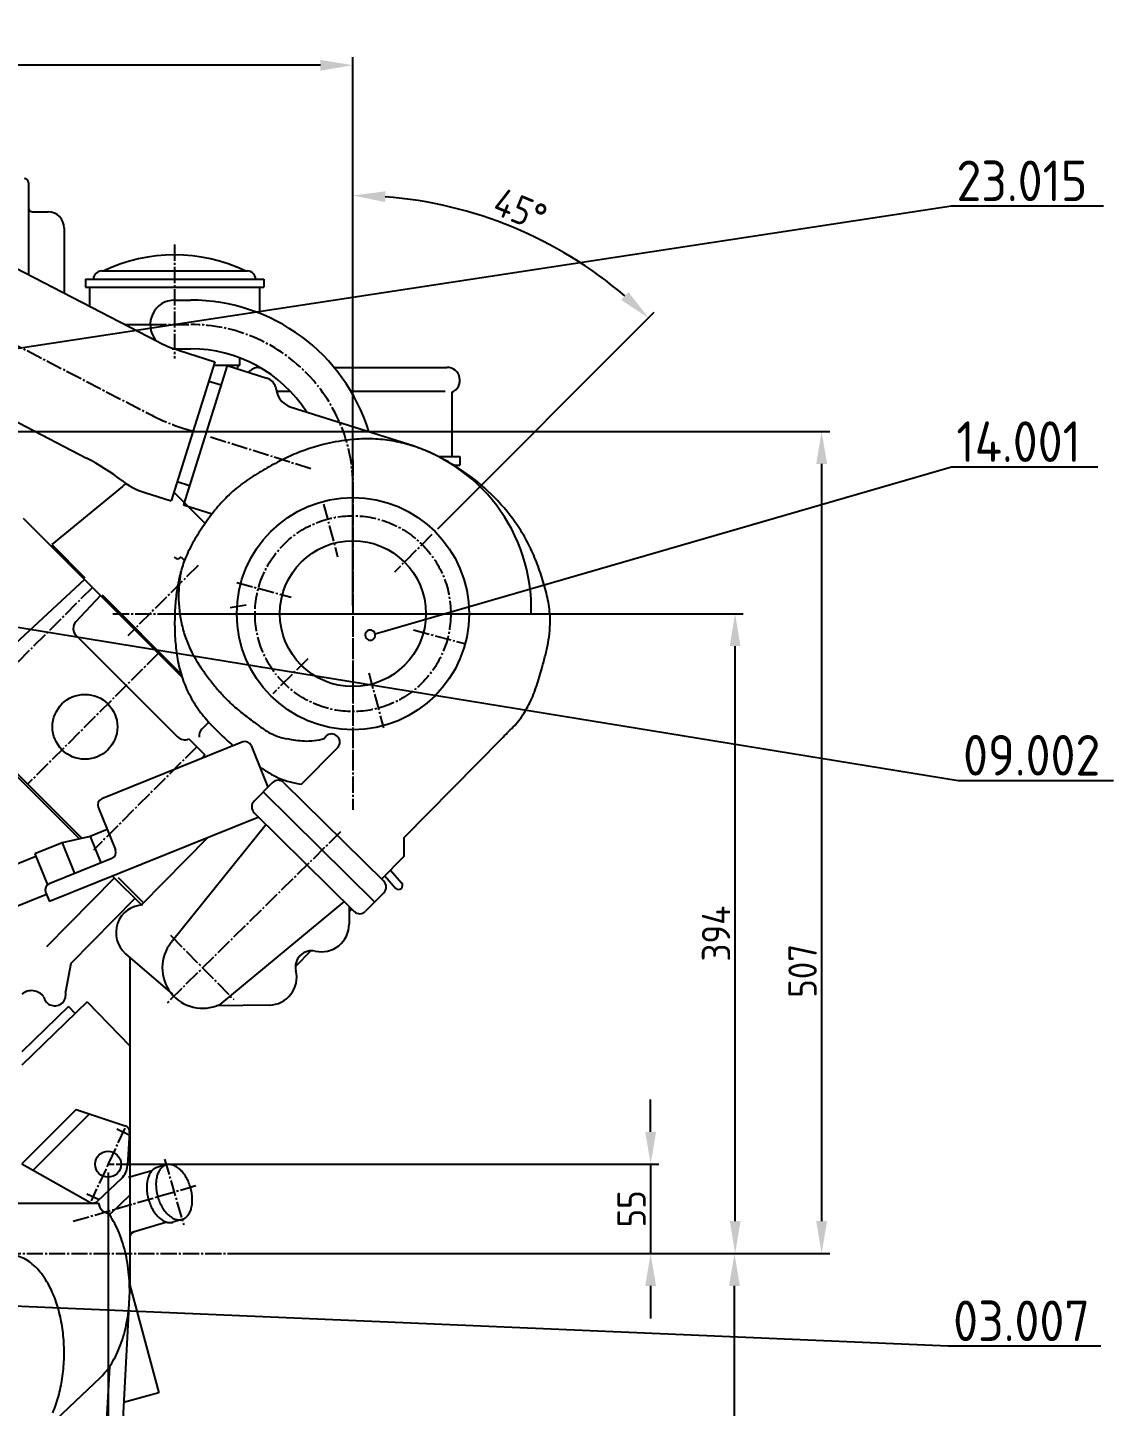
# Model space of a CAD drawing. Extents: x 332 to 10230, y 47 to 4650.
# Drawn here: x 3908 to 4577, y 3571 to 4421 of the extents above; entities that cross this region are included whole.
import ezdxf

# ---------------------------------------------------------------- set-up
doc = ezdxf.new("R2010")
doc.units = 0
doc.linetypes.add('GEN7', pattern=[13.75, 10, -1.25, 1.25, -1.25])
doc.layers.get('0').update_dxf_attribs({"linetype": 'CONTINUOUS'})
doc.layers.get('DEFPOINTS').update_dxf_attribs({"linetype": 'CONTINUOUS'})
for name, color, linetype in [('5', 3, 'CONTINUOUS'), ('6', 2, 'CONTINUOUS'), ('WV-0', 7, 'CONTINUOUS'), ('WV-4', 3, 'CONTINUOUS'), ('WV-7', 4, 'GEN7')]:
    doc.layers.add(name, color=color, linetype=linetype)
doc.styles.get("Standard").update_dxf_attribs({"font": 'geniso.shx'})
doc.dimstyles.new('GEN-ISO', dxfattribs={"dimtxt": 3.5, "dimasz": 4, "dimexe": 1, "dimexo": 1, "dimgap": 0.6, "dimtad": 1, "dimtxsty": 'STANDARD', "dimcen": 0, "dimclrd": 256, "dimclre": 256, "dimclrt": 2, "dimazin": 3, "dimtp": 0.1, "dimtm": 0.1, "dimtfac": 0.71, "dimtdec": 3, "dimtmove": 0, "dimatfit": 3, "dimtzin": 0})

# ---------------------------------------------------------------- blocks, each defined once
blk = doc.blocks.new('*D75')
at = {"linetype": 'BYBLOCK'}
for p, q in [((633.876255, 2470.59652), (633.876255, 2470.59652)), ((1103.876255, 2465.59652), (653.876255, 2465.59652)), ((1123.876255, 2132.448774), (1123.876255, 2470.59652))]:
    blk.add_line(p, q, dxfattribs=at)
for points in [[(653.876255, 2468.929853), (653.876255, 2462.263186), (633.876255, 2465.59652)], [(1103.876255, 2468.929853), (1103.876255, 2462.263186), (1123.876255, 2465.59652)]]:
    blk.add_solid(points, dxfattribs=at)
at = {"layer": 'DEFPOINTS', "color": 0, "linetype": 'BYBLOCK'}
for p in [(633.876255, 2465.59652), (633.876255, 2465.59652), (1123.876255, 2127.448774)]:
    blk.add_point(p, dxfattribs=at)
at = {"color": 2, "linetype": 'BYBLOCK', "insert": (878.876255, 2477.34652), "char_height": 17.5, "attachment_point": 5}
blk.add_mtext('490', dxfattribs=at)
blk = doc.blocks.new('*D78')
at = {"linetype": 'BYBLOCK'}
for p, q in [((1123.876255, 2210.748774), (1123.876255, 2390.31262)), ((1176.192788, 2179.765308), (1309.749063, 2313.321582))]:
    blk.add_line(p, q, dxfattribs=at)
blk.add_arc((1123.876255, 2127.448774), 257.863846, 49.444993, 85.555007, dxfattribs=at)
for points in [[(1143.731943, 2381.206191), (1143.990477, 2387.867843), (1123.876255, 2385.31262)], [(1293.797441, 2325.815767), (1289.269753, 2320.922456), (1306.213529, 2309.786048)]]:
    blk.add_solid(points, dxfattribs=at)
at = {"layer": 'DEFPOINTS', "color": 0, "linetype": 'BYBLOCK'}
for p in [(1252.808178, 2350.765415), (1123.876255, 2205.748774), (1172.657255, 2176.229774), (1149.457255, 2153.029774), (1123.876255, 2006.416774)]:
    blk.add_point(p, dxfattribs=at)
at = {"color": 2, "linetype": 'BYBLOCK', "insert": (1227.053007, 2376.539488), "char_height": 17.5, "attachment_point": 5, "rotation": 337.500033137}
blk.add_mtext('45°', dxfattribs=at)
blk = doc.blocks.new('*D79')
at = {"linetype": 'BYBLOCK'}
for p, q in [((4252.305315, 4159.439196), (4488.028367, 4159.439196)), ((4483.028367, 3784.939196), (4483.028367, 4139.439196)), ((4173.445723, 3764.939196), (4488.028367, 3764.939196))]:
    blk.add_line(p, q, dxfattribs=at)
for points in [[(4479.695033, 4139.439196), (4486.3617, 4139.439196), (4483.028367, 4159.439196)], [(4479.695033, 3784.939196), (4486.3617, 3784.939196), (4483.028367, 3764.939196)]]:
    blk.add_solid(points, dxfattribs=at)
at = {"layer": 'DEFPOINTS', "color": 0, "linetype": 'BYBLOCK'}
for p in [(4247.305315, 4159.439196), (4483.028367, 4159.439196), (4168.445723, 3764.939196)]:
    blk.add_point(p, dxfattribs=at)
at = {"color": 2, "linetype": 'BYBLOCK', "insert": (4471.278367, 3962.189196), "char_height": 17.5, "attachment_point": 5, "rotation": 90}
blk.add_mtext('394', dxfattribs=at)
blk = doc.blocks.new('*D80')
at = {"linetype": 'BYBLOCK'}
for p, q in [((4430.940708, 3839.939196), (4430.940708, 3859.939196)), ((4101.305315, 3819.939196), (4435.940708, 3819.939196)), ((4430.940708, 3819.939196), (4430.940708, 3764.939196)), ((4204.862315, 3764.939196), (4435.940708, 3764.939196)), ((4430.940708, 3744.939196), (4430.940708, 3724.939196))]:
    blk.add_line(p, q, dxfattribs=at)
for points in [[(4427.607375, 3839.939196), (4434.274042, 3839.939196), (4430.940708, 3819.939196)], [(4427.607375, 3744.939196), (4434.274042, 3744.939196), (4430.940708, 3764.939196)]]:
    blk.add_solid(points, dxfattribs=at)
at = {"layer": 'DEFPOINTS', "color": 0, "linetype": 'BYBLOCK'}
for p in [(4096.305315, 3819.939196), (4199.862315, 3764.939196), (4430.940708, 3764.939196)]:
    blk.add_point(p, dxfattribs=at)
at = {"color": 2, "linetype": 'BYBLOCK', "insert": (4419.190708, 3792.439196), "char_height": 17.5, "attachment_point": 5, "rotation": 90}
blk.add_mtext('55', dxfattribs=at)
blk = doc.blocks.new('*D81')
at = {"linetype": 'BYBLOCK'}
for p, q in [((4204.862315, 3764.939196), (4487.619155, 3764.939196)), ((4482.619155, 3288.939196), (4482.619155, 3744.939196)), ((3789.678315, 3268.939196), (4487.619155, 3268.939196))]:
    blk.add_line(p, q, dxfattribs=at)
for points in [[(4479.285822, 3744.939196), (4485.952488, 3744.939196), (4482.619155, 3764.939196)], [(4479.285822, 3288.939196), (4485.952488, 3288.939196), (4482.619155, 3268.939196)]]:
    blk.add_solid(points, dxfattribs=at)
at = {"layer": 'DEFPOINTS', "color": 0, "linetype": 'BYBLOCK'}
for p in [(4199.862315, 3764.939196), (4482.619155, 3764.939196), (3784.678315, 3268.939196)]:
    blk.add_point(p, dxfattribs=at)
at = {"color": 2, "linetype": 'BYBLOCK', "insert": (4470.869155, 3516.939196), "char_height": 17.5, "attachment_point": 5, "rotation": 90}
blk.add_mtext('496', dxfattribs=at)
blk = doc.blocks.new('*D122')
at = {"linetype": 'BYBLOCK'}
for p, q in [((3957.166012, 3714.939196), (3957.166012, 2985.185043)), ((3618.166012, 3112.133196), (3618.166012, 2985.185043)), ((3937.166012, 2990.185043), (3638.166012, 2990.185043))]:
    blk.add_line(p, q, dxfattribs=at)
for points in [[(3638.166012, 2993.518377), (3638.166012, 2986.85171), (3618.166012, 2990.185043)], [(3937.166012, 2993.518377), (3937.166012, 2986.85171), (3957.166012, 2990.185043)]]:
    blk.add_solid(points, dxfattribs=at)
at = {"layer": 'DEFPOINTS', "color": 0, "linetype": 'BYBLOCK'}
for p in [(3957.166012, 3719.939196), (3618.166012, 3117.133196), (3618.166012, 2990.185043)]:
    blk.add_point(p, dxfattribs=at)
at = {"color": 2, "linetype": 'BYBLOCK', "insert": (3787.666012, 3001.935043), "char_height": 17.5, "attachment_point": 5}
blk.add_mtext('339', dxfattribs=at)
blk = doc.blocks.new('*D123')
at = {"linetype": 'BYBLOCK'}
for p, q in [((3577.059012, 4171.751196), (4402.248631, 4171.751196)), ((4397.248631, 4151.751196), (4397.248631, 3684.939196)), ((4156.815799, 3664.939196), (4402.248631, 3664.939196))]:
    blk.add_line(p, q, dxfattribs=at)
for points in [[(4393.915297, 4151.751196), (4400.581964, 4151.751196), (4397.248631, 4171.751196)], [(4393.915297, 3684.939196), (4400.581964, 3684.939196), (4397.248631, 3664.939196)]]:
    blk.add_solid(points, dxfattribs=at)
at = {"layer": 'DEFPOINTS', "color": 0, "linetype": 'BYBLOCK'}
for p in [(3572.059012, 4171.751196), (4151.815799, 3664.939196), (4397.248631, 3664.939196)]:
    blk.add_point(p, dxfattribs=at)
at = {"color": 2, "linetype": 'BYBLOCK', "insert": (4385.498631, 3839.194815), "char_height": 17.5, "attachment_point": 5, "rotation": 90}
blk.add_mtext('507', dxfattribs=at)

msp = doc.modelspace()

# ---------------------------------------------------------------- linework, layer by layer
at = {"layer": '5'}
for points in [[(3578.313758, 4173.826987, 1), (3572.135072, 4172.88553, 1), (3578.313758, 4173.826987), (4477.389763, 4310.820732), (4571.122203, 4310.820732)], [(4121.843229, 4047.062003, 1), (4115.839815, 4045.323749, 1), (4121.843229, 4047.062003), (4477.389763, 4150.00841), (4567.650394, 4150.00841)], [(3671.703422, 4088.438368, 1), (3665.534615, 4089.442518, 1), (3671.703422, 4088.438368), (4481.464181, 3956.626522), (4577.197869, 3956.626522)], [(3812.319159, 3636.281923, 1), (3806.07487, 3636.549052, 1), (3812.319159, 3636.281923), (4475.36336, 3607.9171), (4569.39641, 3607.9171)]]:
    msp.add_lwpolyline(points, format="xyb", dxfattribs=at)
at = {"layer": 'WV-0'}
for p, q in [((3908.166012, 4325.183196), (3908.166012, 4268.412196)), ((3842.462012, 4302.443196), (3987.785012, 4227.175196)), ((3910.666012, 4307.183196), (3920.166012, 4307.183196)), ((3930.166012, 4297.183196), (3930.166012, 4257.018196)), ((3953.166012, 4270.739196), (4043.166012, 4270.739196)), ((3943.166012, 4265.739196), (3943.166012, 4260.739196)), ((3943.166012, 4265.739196), (4053.166012, 4265.739196)), ((3943.166012, 4260.739196), (4053.166012, 4260.739196)), ((3945.666012, 4260.739196), (3945.666012, 4248.990196)), ((4050.666012, 4260.739196), (4050.666012, 4244.598196)), ((4053.166012, 4265.739196), (4053.166012, 4260.739196)), ((3998.166012, 4252.739196), (4008.166012, 4252.739196)), ((3967.389012, 4237.739196), (3983.166012, 4237.739196)), ((3803.830012, 4227.853196), (3943.778012, 4155.370196)), ((3998.166012, 4222.739196), (4008.166012, 4222.739196)), ((4000.521012, 4221.915196), (4023.098012, 4214.797196)), ((4038.166012, 4217.269196), (4038.166012, 4212.739196)), ((4023.098012, 4214.797196), (3996.034012, 4128.962196)), ((4030.728012, 4212.391196), (4003.664012, 4126.557196)), ((4022.449012, 4212.739196), (4038.166012, 4212.739196)), ((4030.728012, 4212.391196), (4055.153012, 4204.690196)), ((4038.166012, 4212.739196), (4036.379012, 4210.609196)), ((4049.902012, 4211.303196), (4050.750012, 4211.303196)), ((4096.559012, 4211.303196), (4166.124012, 4211.303196)), ((4019.339012, 4202.876196), (4026.969012, 4200.470196)), ((4060.475012, 4199.131196), (4061.471012, 4195.413196)), ((4061.150012, 4196.612196), (4069.477012, 4196.612196)), ((4106.954012, 4196.612196), (4165.101012, 4196.612196)), ((4169.276012, 4195.932196), (4169.276012, 4156.303196)), ((4069.454012, 4187.074196), (4146.027012, 4162.931196)), ((4160.921012, 4156.303196), (4174.166012, 4156.303196)), ((4170.481012, 4150.991196), (4174.166012, 4150.991196)), ((4174.166012, 4156.303196), (4174.166012, 4150.991196)), ((3999.793012, 4140.884196), (4007.423012, 4138.478196)), ((3965.993012, 4137.917196), (3922.399012, 4102.108196)), ((3979.821012, 4134.074196), (3996.034012, 4128.962196)), ((3997.710012, 4134.277196), (4016.985012, 4115.002196)), ((4003.664012, 4126.557196), (4021.311012, 4120.993196)), ((3904.721012, 4118.371196), (4002.783012, 4020.309196)), ((3922.399012, 4102.108196), (3942.901012, 4081.606196)), ((3997.988012, 4094.400196), (3998.413012, 4093.976196)), ((4002.302012, 4094.330196), (4001.948012, 4093.976196)), ((4002.302012, 4094.330196), (4004.315012, 4092.316196)), ((3942.551012, 4080.541196), (3899.954012, 4040.818196)), ((3952.451012, 4070.642196), (3937.295012, 4054.389196)), ((3953.515012, 4070.991196), (4002.135012, 4022.372196)), ((3937.440012, 4046.054196), (4000.070012, 3983.425196)), ((3824.111012, 4037.761196), (3940.938012, 3920.934196)), ((3834.541012, 4025.563196), (3939.498012, 3920.606196)), ((4019.279012, 3992.513196), (4014.323012, 3987.556196)), ((4205.197012, 3987.740196), (4203.461012, 3986.106196)), ((4040.227012, 3980.334196), (3953.335012, 3945.291196)), ((4006.898012, 3982.253196), (4016.797012, 3972.354196)), ((4016.797012, 3972.354196), (4014.603012, 3970.000196)), ((4045.433012, 3978.120196), (4055.777012, 3952.470196)), ((4058.456012, 3955.186196), (4047.222012, 3943.793196)), ((4065.527012, 3955.236196), (4127.213012, 3894.413196)), ((4052.839012, 3949.490196), (4121.646012, 3881.645196)), ((3951.121012, 3940.085196), (3961.744012, 3913.746196)), ((4047.272012, 3936.722196), (4108.958012, 3875.899196)), ((4050.107012, 3933.927196), (3921.048012, 3881.878196)), ((4054.678012, 3929.420196), (3996.086012, 3856.656196)), ((3946.086012, 3922.104196), (3928.931012, 3918.204196)), ((3956.654012, 3926.366196), (3946.086012, 3922.104196)), ((3946.086012, 3922.104196), (3952.671012, 3905.774196)), ((4018.413012, 3921.145196), (3977.842012, 3879.998196)), ((4139.633012, 3921.252196), (4139.633012, 3909.737196)), ((3928.931012, 3918.204196), (3912.024012, 3911.386196)), ((3912.024012, 3911.386196), (3919.742012, 3892.248196)), ((3928.931012, 3918.204196), (3936.563012, 3899.278196)), ((3912.727012, 3909.643196), (3892.395012, 3901.443196)), ((3959.530012, 3908.540196), (3920.893012, 3892.958196)), ((4139.633012, 3909.737196), (4125.849012, 3895.758196)), ((3961.111012, 3896.495196), (3919.185012, 3853.974196)), ((3960.002012, 3897.588196), (3977.842012, 3879.998196)), ((3963.411012, 3896.693196), (3978.790012, 3881.314196)), ((4127.798012, 3897.734196), (4134.484012, 3890.232196)), ((4131.316012, 3901.302196), (4138.217012, 3893.558196)), ((3919.298012, 3886.218196), (3895.839012, 3876.757196)), ((3918.679012, 3887.752196), (3921.048012, 3881.878196)), ((3953.999012, 3891.991196), (3954.042012, 3891.991196)), ((4127.263012, 3887.342196), (4116.029012, 3875.949196)), ((3973.811012, 3883.972196), (3934.201012, 3843.800196)), ((4102.747012, 3882.023196), (4026.097012, 3818.503196)), ((4105.873012, 3878.941196), (4105.873012, 3868.066196)), ((4107.594012, 3877.244196), (4105.873012, 3875.499196)), ((4082.325012, 3851.617196), (4072.751012, 3841.907196)), ((3934.201012, 3843.800196), (3930.850012, 3826.270196)), ((3967.978012, 3849.798196), (3996.837012, 3824.801196)), ((3970.513012, 3847.602196), (3970.513012, 3640.939196)), ((3944.205012, 3820.000196), (3903.966012, 3780.980196)), ((3944.205012, 3820.000196), (3970.513012, 3792.870196)), ((4056.634012, 3818.129196), (4024.112012, 3817.671196)), ((3932.777012, 3817.299196), (3903.966012, 3789.361196)), ((3932.777012, 3817.299196), (3936.965012, 3812.979196)), ((3937.416012, 3753.729196), (3903.966012, 3720.278196)), ((3945.761012, 3750.960196), (3911.060012, 3716.259196)), ((3937.416012, 3753.729196), (3967.723012, 3743.674196)), ((3970.455012, 3739.621196), (3969.141012, 3719.170196)), ((3903.966012, 3720.278196), (3945.912012, 3696.511196)), ((3984.240012, 3715.919196), (3969.778012, 3711.703196)), ((3993.028012, 3719.523196), (3987.319012, 3717.858196)), ((3965.453012, 3711.260196), (3950.631012, 3697.107196)), ((3970.513012, 3700.913196), (3958.836012, 3689.590196)), ((3900.410012, 3695.973196), (3951.298012, 3695.973196)), ((3993.476012, 3684.238196), (3970.513012, 3677.544196)), ((4002.823012, 3685.921196), (3997.115012, 3684.257196)), ((3970.513012, 3645.432196), (3988.459012, 3578.960196)), ((3969.804012, 3628.801196), (3961.503012, 3475.240196)), ((3952.533012, 3588.567196), (3912.125012, 3550.251196)), ((3957.961012, 3594.977196), (3952.273012, 3489.749196)), ((3988.459012, 3578.960196), (3966.794012, 3573.111196))]:
    msp.add_line(p, q, dxfattribs=at)
for points in [[(4205.197012, 3987.740196, 0.045), (4212.070012, 3995.715196, 0.043), (4217.297012, 4004.564196, 0.019), (4219.575012, 4009.773196, 0.013), (4221.536012, 4015.166196, 0.008), (4223.281012, 4020.690196, 0.005), (4224.889012, 4026.291196, 0.007), (4226.861012, 4033.833196, 0.014), (4228.502012, 4041.398196, 0.023), (4229.559012, 4048.972196, 0.03), (4229.788012, 4056.550196, 0.022), (4229.353012, 4062.232196, 0.019), (4228.440012, 4067.903196, 0.014), (4227.144012, 4073.545196, 0.01), (4225.574012, 4079.132196, 0.017), (4221.847012, 4090.096196, 0.023), (4217.304012, 4100.644196, 0.027), (4211.689012, 4110.701196, 0.025), (4205.035012, 4120.158196, 0.045), (4189.334012, 4136.961196, 0.044), (4170.863012, 4150.755196, 0.023), (4160.801012, 4156.381196, 0.025), (4150.255012, 4161.029196, 0.029), (4139.250012, 4164.520196, 0.033), (4127.915012, 4166.612196, 0.031), (4116.411012, 4167.210196, 0.026), (4104.904012, 4166.480196, 0.033), (4089.782012, 4163.728196, 0.025), (4078.751012, 4160.354196, 0.022), (4068.093012, 4155.967196, 0.017), (4057.812012, 4150.765196, 0.015), (4047.859012, 4144.906196, 0.01), (4043.026012, 4141.724196, 0.013), (4038.349012, 4138.331196, 0.016), (4033.891012, 4134.685196, 0.018), (4029.705012, 4130.759196, 0.017), (4025.803012, 4126.548196, 0.014), (4022.157012, 4122.094196, 0.01), (4018.710012, 4117.458196, 0.007), (4015.420012, 4112.703196, 0.008), (4012.276012, 4107.852196, 0.012), (4009.333012, 4102.894196, 0.016), (4006.677012, 4097.791196, 0.019), (4004.392012, 4092.516196, 0.016), (4002.820012, 4088.048196, 0.027), (4000.532012, 4079.171196, 0.022), (3999.112012, 4070.127196, 0.021), (3998.310012, 4058.629196, 0.018), (3998.384012, 4047.090196, 0.022), (3999.357012, 4035.600196, 0.015), (4000.286012, 4029.917196, 0.018), (4001.582012, 4024.317196, 0.04), (4005.439012, 4013.457196, 0.039), (4010.968012, 4003.323196, 0.033), (4017.894012, 3994.099196, 0.024), (4025.806012, 3985.753196, 0.014), (4034.385012, 3977.978196)], [(4002.052012, 4084.527196, 0.048), (4000.657012, 4070.203196, 0.057), (4002.720012, 4052.346196, 0.03), (4005.285012, 4043.705196, 0.032), (4008.897012, 4035.465196, 0.017), (4011.532012, 4030.748196, 0.013), (4014.443012, 4026.197196, 0.014), (4019.104012, 4019.722196, 0.012), (4024.094012, 4013.485196, 0.016), (4029.256012, 4007.711196, 0.021), (4034.803012, 4002.360196, 0.01), (4038.237012, 3999.443196, 0.006), (4041.775012, 3996.638196, 0.003), (4045.383012, 3993.883196, 0.003), (4049.036012, 3991.155196, 0.006), (4051.670012, 3989.260196, 0.011), (4054.354012, 3987.459196, 0.017), (4057.115012, 3985.826196, 0.023), (4059.979012, 3984.432196, 0.066), (4067.445012, 3982.322196)], [(4076.550012, 3954.344196), (4098.674012, 3976.782196, 0.096), (4099.726012, 3978.362196, 1), (4090.501012, 3982.222196, -0.042), (4084.352012, 3980.956196, -0.041), (4078.218012, 3980.748196, -0.026), (4073.062012, 3981.267196, -0.016), (4067.900012, 3982.222196)], [(4139.633012, 3921.252196), (4199.990012, 3982.465196, 0.008), (4203.461012, 3986.106196)], [(4050.752012, 3964.931196, 0.021), (4056.505012, 3961.206196, 0.03), (4062.546012, 3958.112196, 0.075), (4076.550012, 3954.344196)], [(3987.319012, 3717.858196, 0.081), (3985.446012, 3716.962196, 0.071), (3983.834012, 3715.454196, 0.059), (3982.544012, 3713.393196, 0.048), (3981.625012, 3710.858196, 0.04), (3981.114012, 3707.945196, 0.034), (3981.030012, 3704.768196, 0.031), (3981.376012, 3701.449196, 0.03), (3982.138012, 3698.114196, 0.03), (3983.288012, 3694.892196, 0.031), (3984.782012, 3691.908196, 0.034), (3986.561012, 3689.275196, 0.04), (3988.557012, 3687.095196, 0.048), (3990.695012, 3685.452196, 0.059), (3992.891012, 3684.409196, 0.071), (3995.060012, 3684.006196, 0.081), (3997.115012, 3684.257196)], [(3993.028012, 3719.523196, 0.081), (3991.155012, 3718.626196, 0.071), (3989.542012, 3717.118196, 0.059), (3988.252012, 3715.057196, 0.048), (3987.334012, 3712.522196, 0.04), (3986.822012, 3709.609196, 0.034), (3986.738012, 3706.432196, 0.031), (3987.084012, 3703.113196, 0.03), (3987.847012, 3699.778196, 0.03), (3988.997012, 3696.556196, 0.031), (3990.490012, 3693.572196, 0.034), (3992.269012, 3690.939196, 0.04), (3994.266012, 3688.760196, 0.048), (3996.403012, 3687.117196, 0.059), (3998.599012, 3686.074196, 0.071), (4000.769012, 3685.671196, 0.081), (4002.823012, 3685.921196, 0.081), (4004.696012, 3686.818196, 0.071), (4006.308012, 3688.325196, 0.059), (4007.599012, 3690.387196, 0.048), (4008.517012, 3692.922196, 0.04), (4009.028012, 3695.834196, 0.034), (4009.113012, 3699.012196, 0.031), (4008.767012, 3702.331196, 0.03), (4008.004012, 3705.666196, 0.03), (4006.854012, 3708.887196, 0.031), (4005.361012, 3711.872196, 0.034), (4003.582012, 3714.505196, 0.04), (4001.585012, 3716.684196, 0.048), (3999.448012, 3718.327196, 0.059), (3997.252012, 3719.370196, 0.071), (3995.082012, 3719.773196, 0.081), (3993.028012, 3719.523196)], [(3952.533012, 3588.567196, 0.035), (3956.129012, 3592.508196, 0.03), (3959.423012, 3597.216196, 0.026), (3962.363012, 3602.617196, 0.023), (3964.904012, 3608.627196, 0.021), (3967.006012, 3615.154196, 0.019), (3968.637012, 3622.096196, 0.018), (3969.771012, 3629.345196, 0.018), (3970.391012, 3636.789196, 0.017), (3970.487012, 3644.313196, 0.018), (3970.057012, 3651.800196, 0.018), (3969.109012, 3659.134196, 0.019), (3967.657012, 3666.200196, 0.02), (3965.723012, 3672.890196, 0.022), (3963.338012, 3679.100196, 0.025), (3960.539012, 3684.733196, 0.028), (3957.379012, 3689.688196)], [(3923.069012, 3566.744196, 0.018), (3924.966012, 3571.617196, 0.016), (3926.587012, 3576.798196, 0.015), (3927.915012, 3582.237196, 0.015), (3928.937012, 3587.881196, 0.014), (3929.644012, 3593.678196, 0.014), (3930.029012, 3599.570196, 0.014), (3930.088012, 3605.500196, 0.014), (3929.821012, 3611.413196, 0.014), (3929.229012, 3617.250196, 0.015), (3928.320012, 3622.956196, 0.015), (3927.101012, 3628.476196, 0.016), (3925.584012, 3633.755196, 0.017), (3923.785012, 3638.745196, 0.019), (3921.733012, 3643.367196, 0.027), (3918.651012, 3648.892196, 0.032), (3915.195012, 3653.665196, 0.037), (3911.423012, 3657.605196, 0.043), (3907.399012, 3660.647196, 0.05), (3903.188012, 3662.741196, 0.055), (3898.861012, 3663.851196, 0.058), (3894.490012, 3663.960196, 0.056), (3890.154012, 3663.067196)]]:
    msp.add_lwpolyline(points, format="xyb", dxfattribs=at)
for centre, radius in [((4108.166012, 4059.439196), 71.622), ((4108.166012, 4059.439196), 45), ((3942.905012, 3989.678196), 20), ((3957.166012, 3719.939196), 8)]:
    msp.add_circle(centre, radius, dxfattribs=at)
for centre, radius, start, end in [((3905.666012, 4325.183196), 2.5, 0, 90), ((3910.666012, 4309.683196), 2.5, 180, 270), ((3920.166012, 4297.183196), 10, 0, 90), ((3998.166012, 4180.739196), 100, 64.158, 115.842), ((3953.166012, 4265.739196), 5, 90, 180), ((4043.166012, 4265.739196), 5, 0, 90), ((3998.166012, 4237.739196), 15, 90, 217.968), ((4008.166012, 4137.739196), 115, 17.209, 90), ((4024.577012, 4298.213196), 80, 242.619, 252.5), ((3998.166012, 4237.739196), 15, 264.032, 270), ((4008.166012, 4137.739196), 85, 32.887, 90), ((4050.166012, 4203.303196), 8, 90, 141.839), ((4166.166012, 4203.303196), 8, 292.88, 90), ((4052.748012, 4197.060196), 8, 15, 72.5), ((4073.062012, 4198.519196), 12, 195, 252.5), ((4112.579012, 4062.386196), 105.628, 358.401, 76.034), ((3874.792012, 4022.175196), 150, 52.554, 62.619), ((3993.353012, 4176.992196), 45, 232.554, 252.5), ((3979.957012, 4120.917196), 22, 121.911, 129.4), ((4000.180012, 4095.744196), 2.5, 225, 315), ((3941.683012, 4050.297196), 6, 137, 225), ((4019.256012, 3984.005196), 6, 135, 186.218), ((4004.312012, 3987.667196), 6, 225, 295.529), ((4041.723012, 3976.624196), 4, 21.964, 111.964), ((4062.016012, 3951.676196), 5, 45.403, 135.403), ((3954.831012, 3941.581196), 4, 111.964, 201.964), ((4050.783012, 3940.283196), 5, 135.403, 225.403), ((3958.034012, 3912.250196), 4, 291.964, 21.964), ((4123.703012, 3890.852196), 5, 315.403, 45.403), ((3922.389012, 3889.249196), 4, 111.964, 201.964), ((4136.350012, 3891.895196), 2.5, 221.705, 41.705), ((3979.183012, 3862.735196), 17.115, 91.698, 229.102), ((4112.469012, 3879.459196), 5, 225.403, 315.403), ((4088.758012, 3868.066196), 17.115, 257.192, 0), ((4015.485012, 3841.035196), 24.906, 141.158, 295.22), ((4082.747012, 3841.626196), 10, 77.192, 193.615), ((4056.393012, 3835.243196), 17.115, 270.807, 13.615), ((3909.912012, 3817.498196), 9.503, 36.525, 128.733), ((3924.255012, 3824.475196), 6.835, 191.146, 15.226), ((3966.464012, 3739.878196), 4, 356.324, 71.646), ((3957.166012, 3719.939196), 12, 313.676, 356.324), ((3947.868012, 3700.000196), 4, 240.464, 270), ((3947.868012, 3700.000196), 4, 270, 313.676), ((3958.602012, 3696.956196), 7.37, 187.662, 271.821), ((3974.547012, 3674.553196), 4, 106.253, 172.347)]:
    msp.add_arc(centre, radius, start, end, dxfattribs=at)
at = {"layer": 'WV-4'}
msp.add_line((3957.166012, 3719.939196), (3960.995012, 3719.939196), dxfattribs=at)
msp.add_point((3957.166012, 3719.939196), dxfattribs=at)
at = {"layer": 'WV-7'}
for p, q in [((3760.674012, 4297.504196), (3984.146012, 4181.761196)), ((3998.166012, 4287.047196), (3998.166012, 4216.715196)), ((3983.166012, 4237.739196), (4008.166012, 4237.739196)), ((4003.250012, 4173.871196), (4009.566012, 4171.880196)), ((4020.333012, 4168.485196), (4082.714012, 4148.816196)), ((4108.166012, 4154.234196), (4108.166012, 3967.062196)), ((4108.166012, 4137.739196), (4108.166012, 3938.407196)), ((4090.061012, 4127.009196), (4098.765012, 4094.525196)), ((4156.947012, 4108.220196), (4133.747012, 4085.020196)), ((4012.692012, 4089.163196), (3969.331012, 4045.802196)), ((3947.501012, 4075.591196), (3866.891012, 3994.981196)), ((4036.513012, 4078.638196), (4070.145012, 4069.627196)), ((4042.405012, 4064.677196), (4032.053012, 4063.037196)), ((3960.151012, 4059.439196), (4221.691012, 4059.439196)), ((3992.930012, 4059.439196), (4235.561012, 4059.439196)), ((4145.561012, 4049.419196), (4177.775012, 4040.787196)), ((3988.160012, 4034.933196), (3907.549012, 3954.322196)), ((4080.405012, 4031.678196), (4058.805012, 4010.078196)), ((4117.916012, 4023.052196), (4127.013012, 3989.102196)), ((4011.848012, 3977.303196), (3948.208012, 3913.664196)), ((4100.478012, 3924.840196), (3993.514012, 3819.372196)), ((3995.660012, 3861.141196), (4034.755012, 3821.492196)), ((3967.525012, 3742.155196), (3946.652012, 3697.392196)), ((3962.563012, 3741.696196), (3969.712012, 3738.363196)), ((3991.959012, 3723.187196), (4003.821012, 3682.500196)), ((4011.349012, 3706.635196), (3934.828012, 3684.327196)), ((3943.992012, 3701.808196), (3951.234012, 3698.431196)), ((3247.037012, 3664.939196), (4060.723012, 3664.939196))]:
    msp.add_line(p, q, dxfattribs=at)
msp.add_circle((4108.166012, 4059.439196), 60.35, dxfattribs=at)
for centre, radius, start, end in [((4008.166012, 4137.739196), 100, 0, 90), ((4039.335012, 4288.317196), 120, 242.619, 252.5)]:
    msp.add_arc(centre, radius, start, end, dxfattribs=at)

# ---------------------------------------------------------------- texts
at = {"layer": '6', "color": 7}
for s, p in [('23.015', (4480.389763, 4313.820732)), ('14.001', (4480.389763, 4153.00841)), ('09.002', (4484.464181, 3959.626522)), ('03.007', (4478.36336, 3610.9171))]:
    msp.add_text(s, height=25, dxfattribs=at).set_placement(p)

# ---------------------------------------------------------------- dimensions: what is measured, and where the dimension line sits
at = {"layer": '5'}
dim = msp.add_linear_dim(base=(3618.166012, 4397.586942), p1=(4108.166012, 4059.439196), p2=(3618.166012, 4397.586942), dimstyle='GEN-ISO', override={"dimscale": 5, "dimdec": 0, "dimpost": '<>'}, dxfattribs=at)
dim.commit()
dim.dimension.update_dxf_attribs({"geometry": '*D75', "text_midpoint": (3863.166012, 4409.336942), "insert": (2984.289758, 1931.990422)})
dim = msp.add_angular_dim_2l(base=(4227.675538, 4287.936978), line1=((4108.166012, 4137.739196), (4108.166012, 3938.407196)), line2=((4156.947012, 4108.220196), (4133.747012, 4085.020196)), dimstyle='GEN-ISO', override={"dimscale": 5, "dimpost": '<>'}, dxfattribs=at)
dim.commit()
dim.dimension.update_dxf_attribs({"geometry": '*D78', "text_midpoint": (4211.342764, 4308.52991), "insert": (2984.289758, 1931.990422)})
dim = msp.add_linear_dim(base=(4397.248631, 3664.939196), p1=(3572.059012, 4171.751196), p2=(4151.815799, 3664.939196), angle=90, dimstyle='GEN-ISO', override={"dimscale": 5, "dimdec": 0, "dimpost": '<>'}, dxfattribs=at)
dim.commit()
dim.dimension.update_dxf_attribs({"geometry": '*D123', "text_midpoint": (4397.248631, 3839.194815), "dimtype": 160})
for base, p1, p2, override, picture, middle in [((4343.889064, 4059.439196), (4029.30642, 3664.939196), (4108.166012, 4059.439196), {"dimscale": 5, "dimdec": 0, "dimpost": '<>'}, '*D79', (4332.139064, 3862.189196)), ((4291.801406, 3664.939196), (3957.166012, 3719.939196), (4060.723012, 3664.939196), {"dimscale": 5, "dimpost": '<>'}, '*D80', (4280.051406, 3692.439196)), ((4343.479852, 3664.939196), (3645.539012, 3168.939196), (4060.723012, 3664.939196), {"dimscale": 5, "dimpost": '<>'}, '*D81', (4331.729852, 3416.939196))]:
    dim = msp.add_linear_dim(base=base, p1=p1, p2=p2, angle=90, dimstyle='GEN-ISO', override=override, dxfattribs=at)
    dim.commit()
    dim.dimension.update_dxf_attribs({"geometry": picture, "text_midpoint": middle, "insert": (-139.139303, -100)})
dim = msp.add_linear_dim(base=(3618.166012, 2990.185043), p1=(3957.166012, 3719.939196), p2=(3618.166012, 3117.133196), dimstyle='GEN-ISO', override={"dimscale": 5, "dimpost": '<>'}, dxfattribs=at)
dim.commit()
dim.dimension.update_dxf_attribs({"geometry": '*D122', "text_midpoint": (3787.666012, 3001.935043)})

doc.saveas('drawing.dxf')
